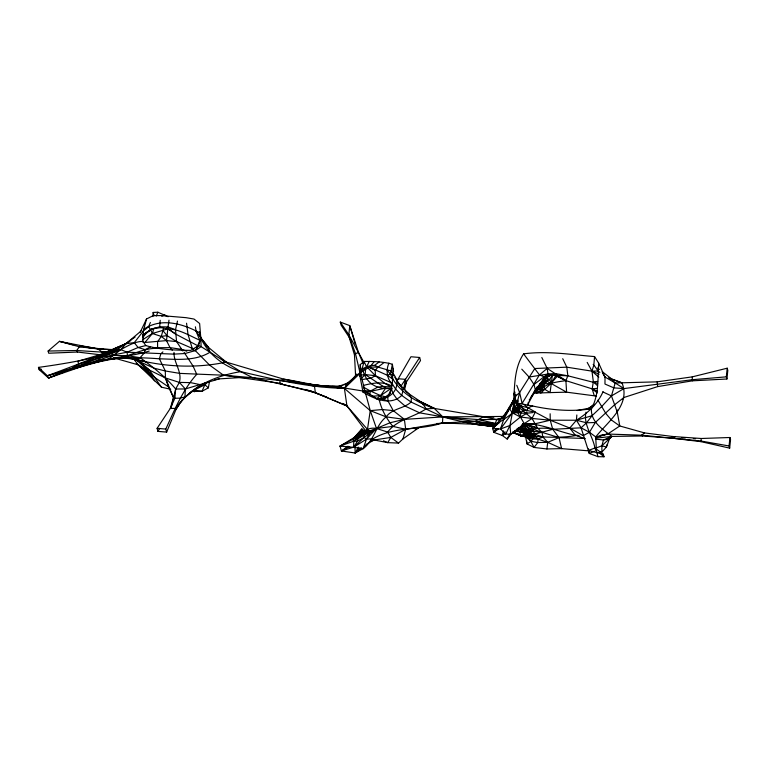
<?xml version="1.0" encoding="UTF-8"?>
<svg xmlns="http://www.w3.org/2000/svg" width="769" height="769" viewBox="0 0 769 769"><rect width="100%" height="100%" fill="white"/><g stroke="black" fill="none" stroke-linecap="round" stroke-linejoin="round"><path stroke-width="1.15" d="M599.676 451.864L601.887 452.076L601.887 445.78L603.463 439.964L611.932 436.417L642.423 435.994L671.904 438.128L700.972 441.656L729.675 448.135L730.55 439.657L729.944 437.503L701.213 438.493L672.548 436.484L644.595 432.928L619.785 425.978L611.355 419.98L605.78 413.414L597.917 400.12M585.094 438.484L559.025 437.609L541.962 432.313L537.387 427.824L532.023 418.451L519.354 407.743L513.702 400.505C514.692 384.702 514.461 367.447 523.593 353.865C547.211 350.635 570.983 354.663 594.562 356.585L598.638 363.045L605.04 377.223L604.963 384.039L613.912 387.893L624.005 388.576L692.235 379.713L726.321 376.839L726.926 379.002L692.34 380.838L657.678 386.596L623.986 397.477L614.614 404.754L595.293 422.508L589.467 432.274L583.113 435.658L569.791 428.045L550.248 420.22L536.262 412.78M596.321 396.073L566.59 392.171L550.104 392.594L544.673 389.258L544.019 386.711L545.029 379.646L547.797 375.743L544.385 377.579L537.435 389.46L534.061 392.526M596.398 450.365L595.725 436.907C607.789 421.7 631.07 404.927 621.958 382.827L608.635 377.781M391.046 390.585L391.085 388.441C377.07 389.556 367.005 384.067 362.891 370.571M393.536 371.86L392.382 364.227C383.289 361.622 373.542 361.382 364.112 361.468L360.238 364.593L360.027 376.483L362.968 392.094C374.128 398.861 390.527 406.349 401.716 395.439L402.879 391.248L401.495 386.99L394.785 377.223M726.926 379.002L727.81 370.35L727.205 368.197L692.283 376.858L692.34 380.838M729.675 448.135L729.07 445.972L700.761 440.993L641.538 435.187L607.683 434.052L595.725 436.907L589.467 432.274L581.076 427.814L552.738 429.304L531.696 434.975L520.796 435.86L513.077 432.101L520.796 435.86L525.342 434.898L526.006 433.735C523.458 429.813 518.123 433.12 514.634 430.63M547.797 375.743L547.297 381.337L535.541 390.614M517.566 403.571L517.883 400.245M199.392 331.747L200.796 338.062L201.122 346.646L240.735 371.638L252.761 377.694L311.849 391.229M514.903 392.065L514.749 396.958L515.759 400.543M363.862 391.171L338.745 387.095L338.764 386.365L350.039 382.145M142.947 341.398L143.322 331.074L146.533 318.981L153.223 315.646L161.375 315.588L186.088 317.674L194.038 319.058L199.632 323.518L200.796 338.062L198.594 345.579L195.259 350.587L185.012 353.529L173.746 354.134L127.135 352.183L100.153 357.633L78.649 363.987L47.39 375.791L38.45 367.39C62.952 364.064 87.301 359.786 111.207 353.452C122.338 350.587 131.105 341.417 142.947 341.398L145.812 345.569C160.356 349.847 175.765 350.193 190.818 350.376L198.594 345.579L201.122 346.646L195.259 350.587L193.663 350.51M365.611 445.232L363.189 448.615L355.163 453.008L341.426 450.98L340.052 446.097L353.807 441.175L363.622 435.379L365.092 431.246L361.911 429.073L352.587 439.416L353.807 441.175L353.586 447.337L363.189 448.615C374.368 440.329 375.416 425.67 386.134 416.875C392.315 408.368 403.677 408.81 411.098 402.062L411.405 397.765L408.887 393.795L397.948 382.799L401.428 387.086M657.678 386.596L657.139 381.857L615.181 382.981L604.588 376.772M514.615 400.341L514.259 411.021C519.46 414.107 526.928 413.251 532.927 412.578M171.314 406.974L175.659 389.008L179.34 382.395C182.522 371.638 173.458 362.737 174.025 352.413M588.65 450.845L561.61 448.625L547.73 442.319L532.619 437.359L524.535 435.677L523.785 432.957L516.028 430.111M363.343 386.394L365.006 391.334L379.309 400.063L387.682 397.073C393.699 389.008 391.94 377.935 393.295 368.428M370.62 440.377C391.604 425.853 419.057 430.89 442.492 422.95L442.809 416.913L434.312 408.426L417.067 399.861M152.916 316.578L153.166 312.454L157.856 312.214L168.113 316.722M579.663 436.061C560.889 433.178 543.375 423.565 524.247 423.632L520.44 417.009L520.767 412.453L517.7 407.858L513.73 393.276M360.248 373.782L355.451 353.567L348.54 334.255L340.283 322.076L349.76 325.614L358.556 352.654L363.093 363.487M584.748 438.753L575.125 435.014L569.791 428.045L576.414 420.23L576.837 414.981M360.699 379.088L365.15 374.57L365.592 369.13M90.838 363.362L48.524 378.04L47.39 375.791L113.331 355.461L127.356 355.701L140.102 357.681C152.935 366.957 165.479 376.781 175.659 389.008L174.88 398.294L170.276 408.454L157.097 428.343L157.943 431.371L166.642 432.101L176.12 409.204L179.158 404.561M594.562 356.585L593.851 364.987L593.178 364.371M177.476 321.096L175.505 329.709L176.562 341.561L182.772 350.943M577.432 435.273C559.38 438.724 540.963 436.83 522.689 435.417L525.583 436.734L527.015 443.905L534.071 447.443L546.903 448.961L547.73 442.319L542.876 436.955L541.962 432.313L533.08 431.322L528.726 432.995L529.091 434.591L528.12 435.735L524.343 435.283M726.321 376.839L727.205 368.197M729.07 445.972L729.944 437.503M172.256 350.241L170.026 347.626L166.498 340.6L167.834 328.844C179.331 329.17 189.414 335.63 199.671 340.158L200.882 337.918L199.363 332.669C182.513 323.538 160.932 317.424 143.726 329.315M595.466 437.446L607.683 434.052L619.785 425.978L617.276 412.165L617.517 409.983M533.965 392.2L542.28 387.086L544.029 384.269L543.51 383.318L544.385 377.579L549.681 379.55L551.315 383.106L550.104 392.594L534.138 393.142M534.964 412.79L532.023 418.451L524.247 423.632L510.77 434.437L505.791 433.956L500.465 429.025L503.887 418.932L504.291 415.587L513.913 399.371L511.01 405.926M503.887 418.932L509.799 408.368L515.922 394.641L509.953 425.468L510.77 434.437L507.223 439.061L502.272 435.456L493.756 432.303L492.708 428.573C498.985 420.105 511.741 417.038 516.316 407.503M527.899 405.58L528.361 402.1M546.173 378.406L544.029 384.269L538.906 386.807L535.368 389.95L531.004 396.948M597.58 391.296L592.168 388.864L565.907 380.636C556.746 382.058 545.634 382.722 539.934 391.152L540.799 393.046L551.315 383.106L552.402 374.974L548.951 375.551M354.336 377.666L355.595 375.849L354.461 354.826L348.732 335.87L349.76 325.614L355.134 343.849M514.403 407.272L514.634 405.686L512.731 409.233L514.403 407.272L512.365 411.55M513.971 399.024L509.799 408.368L492.708 428.573L500.465 429.025L512.346 412.876L514.23 400.37M392.507 378.271L390.421 374.167L392.382 364.227M168.988 320.183L168.055 326.96L168.411 328.853L175.707 334.121L197.498 345.598M497.851 424.007L474.838 421.441L442.492 422.95L405.696 429.304L392.853 426.401L376.493 428.477L364.112 437.465L357.431 441.233L353.807 441.175L362.17 432.466L361.911 429.073L352.587 439.416L340.052 446.097L353.586 447.337L366.448 439.137L376.493 428.477L390.018 422.758L404.379 419.365L442.809 416.913L503.906 416.442M519.133 409.021L517.229 412.732L512.346 412.876L509.241 408.147L503.051 417.644L496.524 419.451L478.568 419.586L442.809 416.913L419.614 412.828L405.205 406.147L396.996 399.082L392.988 393.545L391.402 388.701L387.682 397.073L388.114 401.187L393.228 410.608L404.379 419.365L405.696 429.304L402.956 438.916L398.534 443.088L387.759 442.636L374.128 439.993L372.379 438.772L366.448 439.137L364.112 437.465L363.622 435.379L368.86 431.159L376.493 428.477L387.672 432.082L390.777 437.426L398.534 443.088M191.279 391.527L201.987 391.306L208.361 387.855L209.341 382.318M701.213 438.493L700.972 441.656M419.653 357.479L405.455 379.348L403.61 389.393L406.349 382.097L420.518 360.536L419.653 357.479L410.944 356.749L397.227 380.53M369.61 395.391L370.437 391.037L377.416 387.336L382.847 386.365L390.921 387.105L384.596 383.212L375.416 375.714L368.255 368.332M562.725 358.7L566.801 367.178L567.849 375.801L565.907 380.636L566.59 392.171L547.297 381.337L545.029 379.646L544.385 377.579L542.26 384.183L538.906 386.807L529.207 399.995M360.238 364.593L360.959 370.437L360.027 376.483L364.112 361.468L366.553 367.024L378.069 367.111L390.921 370.927L393.209 374.407M526.89 411.732L526.496 413.53L520.44 417.009L509.953 425.468L500.465 429.025M606.904 444.857L606.424 447.039L601.887 452.076M404.542 389.893L406.349 382.097L405.455 379.348L398.582 378.781L396.746 380.107M150.599 346.838L145.12 349.635L144.332 352.942L140.102 357.681L134.45 359.017L120.137 357.912L97.519 360.594L92.761 363.064L47.39 375.791M517.162 402.86L519.613 392.536L534.801 368.524L566.801 367.178L591.957 371.148L598.08 370.975L599.868 372.446M160.212 320.298L159.673 326.767L160.634 327.613L168.411 328.853L166.517 327.844M38.45 367.39L39.132 369.639L48.524 378.04C69.287 369.466 90.021 361.036 111.207 353.452C114.177 345.915 125.558 346.242 130.768 340.283M535.666 412.155L527.947 407.762L520.959 405.955L516.739 404.023L512.346 412.876L520.44 417.009L532.023 418.451L550.248 420.22L576.414 420.23C587.526 413.27 597.551 404.129 602.915 391.94L602.992 391.642M602.175 371.59L610.913 378.396L615.181 382.981L611.461 395.92L601.848 406.407L592.053 415.712L586.574 422.787L581.076 427.814L589.294 453.45L597.955 456.671L604.03 456.786L603.309 454.239L594.908 448C592.947 436.254 582.969 424.18 586.036 412.174M392.613 384.74C386.913 379.05 385.654 370.37 388.941 363.074M152.916 347.963L157.597 347.713L157.568 341.792L161.288 336.418L163.509 328.44M506.348 433.312L502.272 435.456L503.512 430.928M153.627 329.18L152.406 333.515L144.928 342.484L142.842 342.128M598.638 363.045C597.821 378.223 599.003 395.208 591.419 408.752C571.925 411.857 551.931 410.194 532.696 406.022L527.947 407.762L527.169 410.473L523.324 410.511L520.767 412.453L516.595 411.04L512.346 412.876M546.903 448.961L561.61 448.625L559.025 437.609L547.73 442.319L537.742 442.55L531.062 441.319L525.583 436.734L532.619 437.359L535.234 436.398L535.109 433.985L526.63 433.072L524.371 434.543C529.332 434.129 534.888 434.946 538.156 439.099L537.742 442.55L534.071 447.443L529.187 438.224L529.149 436.417L524.371 434.543L520.796 435.86L512.51 432.361C522.343 434.898 532.907 442.684 542.876 436.955L517.335 428.631M596.292 396.141L594.149 395.353L592.168 388.864L593.36 381.818L591.957 371.148L593.745 365.333M535.205 412.117C530.591 411.117 523.824 410.838 520.959 405.955L519.354 407.743L517.7 407.858L516.595 411.04L520.44 417.009M520.796 435.86L519.767 431.967L521.988 427.199L521.411 425.103M540.001 383.404L538.906 386.807L539.944 388.085L544.019 386.711L541.309 386.24L538.906 386.807L545.029 379.646M363.189 448.615L366.448 439.137L370.379 431.861L376.493 428.477L370.254 410.636L365.313 392.469M133.191 358.796L154.175 368.216L165.325 370.975L179.706 373.378L223.519 375.214L252.761 377.694L279.839 380.434L321.596 385.951L338.764 386.365L344.397 388.383L370.254 410.636L367.467 429.381L359.998 435.687L352.587 439.416L358.267 435.514L366.131 433.207L365.861 431.149L361.017 431.332L353.711 437.83L340.052 446.097M517.21 403.129L517.854 401.38M526.938 435.927L527.034 436.869L529.187 438.224M197.229 346.934L200.882 337.918L196.153 331.324L195.374 326.815M156.28 316.04L157.856 312.214M386.259 396.823L377.723 399.082L383.318 399.082L383.76 398.015L390.181 393.555M142.707 331.487L148.667 326.652L150.388 322.48M140.035 332.583L146.533 318.981M512.731 401.61L514.086 398.63M166.642 432.101L165.787 429.073C174.592 409.944 182.445 390.133 196.749 374.33L193.057 366.073L184.099 352.317M356.191 436.84L356.912 437.398L358.267 435.514L358.104 433.927L359.604 433.034L361.911 429.073L361.017 431.332L356.191 436.84L353.711 437.83M369.235 361.363L366.553 367.024L344.397 388.383C309.215 387.672 274.86 379.511 240.735 371.638C223.539 365.957 208.543 354.759 200.796 338.062L208.447 347.377L226.23 362.084L283.799 379.165L307.619 384.01L344.397 388.383L356.845 374.013M511.347 404.484L513.913 399.371M505.791 433.956L509.953 425.468M509.011 408.627L513.923 399.793M507.223 439.061L509.857 433.793M527.476 405.321L537.031 386.922M358.354 447.154L355.163 453.008L354.951 446.722M509.241 408.147L512.471 402.754M517.931 403.888L522.113 403.427L539.454 374.907L547.182 368.409L565.907 380.636L554.603 375.012M512.462 411.751L514.672 407.878M405.696 429.304L390.777 437.426L387.759 442.636L383.481 440.81M513.413 406.513L514.548 404.552M157.943 431.371L159.692 428.362M345.05 384.99L360.344 372.523L362.593 368.687C367.447 366.65 373.148 363.256 378.069 367.111L384.039 362.564M552.402 374.974L549.681 379.55L542.26 384.183L551.315 383.106L557.044 376.522M551.315 383.106L556.439 374.474M347.396 383.414L344.397 388.383L346.954 405.945L366.131 431.361M610.086 437.177L606.424 447.039L601.887 445.78L595.273 448.317M518.671 427.814L521.988 427.199L524.352 430.64L525.977 430.371L526.544 429.467C535.416 428.929 543.721 426.978 552.738 429.304L559.025 437.609M498.6 428.9L493.756 432.303L496.236 428.448M180.369 402.696L182.195 399.909M400.889 386.259L405.455 379.348M376.252 398.938L380.636 395.602L385.692 388.114L392.315 388.662M141.15 330.939L126.029 343.628L120.868 349.655L113.331 355.461L111.207 353.452L116.561 350.818L117.561 349.337L135.094 337.043M505.964 413.895L508.001 410.973M142.621 337.812L146.985 332.112M72.776 367.726L78.649 363.987L77.89 361.257L99.71 354.74L126.029 343.628L134.258 342.647L143.322 331.074M354.461 354.826L355.451 353.567L358.556 352.654L364.179 362.814M502.272 435.456L505.127 431.822M162.903 351.904L160.856 353.75L159.394 358.806L165.325 370.975L165.402 377.935L173.486 397.611L170.276 408.454L175.457 408.406C182.887 397.938 193 389.575 204.102 383.289M622.515 399.246L623.986 397.477M371.187 365.313L374.32 361.565M493.756 432.303L496.832 428.766M353.807 441.175C361.401 435.84 365.237 426.257 376.493 428.477M97.519 360.594C102.364 354.288 110.947 353.115 117.561 349.337L120.868 349.655L127.135 352.183L138.093 347.511L145.812 345.569M362.209 379.578L371.139 378.031L375.416 375.714L375.214 370.245L378.069 367.111M387.672 432.082C397.064 419.499 413.751 417.307 426.113 408.839L434.312 408.426L483.653 416.731L500.004 420.316M369.86 366.765L360.344 372.523L365.006 391.334L369.418 394.026M359.604 433.034L360.671 433.245L362.353 431.419L364.9 430.823L358.267 435.514M362.593 368.687L360.959 370.437L360.344 372.523M142.525 336.024L144.159 334.313M356.912 437.398L358.094 437.753L364.468 433.485L367.467 429.381L346.954 405.945L343.926 403.975M360.094 448.048L355.163 453.008L361.613 447.981M601.887 445.78L611.49 436.734M364.112 437.465L353.586 447.337L357.431 441.233L358.094 437.753M492.708 428.573L495.255 426.218M516.768 385.298L519.613 392.536L514.749 396.958L515.249 398.717M208.437 381.559L204.862 384.75L193.721 390.287L184.618 397.535M535.109 433.985L533.08 431.322L521.988 427.199L525.487 425.276L537.387 427.824L525.217 424.055M591.419 408.752C590.525 421.825 602.915 429.515 611.932 436.417L609 438.955L603.463 439.964L595.542 439.147M100.96 354.865L77.496 352.039L48.716 353.231L48.101 351.039L59.444 341.349L97.865 348.915L108.535 349.511M521.776 369.178L529.091 377.05L534.013 384.481L535.368 389.95L545 377.118L548.22 375.541L551.671 375.176L567.849 375.801L597.648 383.385M534.013 384.481L547.624 374.08L555.141 373.523L567.849 375.801M589.496 408.099L594.293 404.283L587.526 409.137L589.496 408.099L577.202 410.531M142.621 336.168L151.733 329.007L155.04 328.055M67.73 370.495L108.583 359.085L113.331 355.461M513.134 405.08L514.451 404.081M240.735 371.638C215.791 375.705 189.405 386.49 176.12 409.204L175.457 408.406M644.595 432.928L641.538 435.187L642.423 435.994M374.465 365.41L379.155 361.978M353.817 447.077L341.426 450.98L348.03 446.193M402.956 438.916L418.528 427.91L415.279 429.4M325.2 386.442L338.745 387.095C328.565 384.625 317.357 388.941 307.619 384.01L344.397 388.383L320.471 385.625L326.287 386.374M151.733 329.007L142.621 335.265L151.733 329.007L160.634 327.613M371.648 396.304L380.636 395.602L391.085 388.441M362.17 432.466L363.487 432.341L367.467 429.381L370.379 431.861L363.622 435.379L359.488 435.321M542.549 386.307L537.435 389.46L544.673 389.258L536.32 393.18M551.767 374.907L545 377.118L539.454 374.907L523.593 353.865M520.853 430.246L522.439 432.101L528.582 430.707L533.08 431.322L533.532 429.198L529.197 425.142L525.208 424.392L528.168 427.516L529.235 429.381L528.582 430.707L531.696 434.975L530.956 436.023L529.149 436.417L524.093 435.879L512.462 432.476M111.207 353.452L117.561 349.337L112.735 350.539L78.649 363.987M142.63 339.744L152.406 333.515L167.834 328.844L175.707 334.121M547.653 375.474L545 377.118L547.557 375.906M194.49 391.786L193.721 390.287L206.409 382.549M517.7 407.858L514.259 409.358L516.595 411.04M100.153 357.633L95.644 357.201L99.71 354.74M528.726 432.995L526.65 431.409L523.785 432.957L519.767 431.967L517.124 428.977M602.915 391.94L611.461 395.92L624.005 388.576L615.181 382.981M364.468 433.485L368.86 431.159L363.487 432.341M392.007 383.635L395.891 389.354L401.716 395.439L411.098 402.062L442.809 416.913L474.838 421.441L483.653 416.731L493.813 417.183M366.217 444.386L374.128 439.993L390.777 437.426M442.809 416.913C459.324 421.518 476.415 424.719 493.611 424.526L495.524 423.479L498.956 423.161M341.426 450.98L349.626 446.539M526.092 435.533L527.169 434.85L528.947 435.235L532.619 437.359L532.754 439.003L531.062 441.319L527.015 443.905L526.592 440.57M525.986 434.495L527.169 434.85L523.785 432.957L530.062 432.322M95.644 357.201L126.029 343.628M594.37 451.249L589.294 453.45L588.487 448.827M549.748 375.301L544.106 376.925L548.22 375.541L552.921 375.253L548.537 374.926M161.721 316.222L165.027 314.886M48.524 378.04L64.019 371.936M595.908 449.577L594.908 448L588.448 450.48L603.309 454.239M149.176 351.087C130.874 356.778 111.111 357.047 92.761 363.064L119.897 357.604M362.968 392.094L365.006 391.334M370.735 366.775L369.408 367.255L387.249 375.224L393.026 379.3M592.053 415.712L576.414 420.23L581.076 427.814M337.87 386.682L342.955 385.452M370.206 441.348L374.128 439.993M387.249 375.224L390.421 374.167L393.776 375.282M156.501 348.29C139.737 348.376 125.414 359.411 108.583 359.085M175.659 389.008L185.319 388.96L219.223 378.886L240.332 377.569L252.761 377.694M544.106 376.925L552.949 374.763M480.231 423.95L494.006 426.843L480.231 423.95L482.288 423.344L495.524 423.479L497.159 424.488M365.996 392.315L385.692 388.114L365.15 374.57L359.844 375.282M550.469 375.32L546.894 376.31L552.69 374.782M116.561 350.818L120.868 349.655M535.474 424.103L522.516 424.161L529.197 425.142L550.248 420.22L550.143 413.78M363.295 385.442C372.552 383.116 382.866 380.953 391.661 385.961M539.742 387.566L544.019 386.711M547.663 376.003L551.258 375.262M529.091 377.05L547.624 374.08L557.89 375.82M97.625 361.449C117.868 356.96 138.824 357.191 159.394 358.806C176.245 359.238 194.759 361.478 209.841 352.337L208.447 347.377L200.882 337.918M214.83 379.723L219.223 378.886M377.723 399.082C391.642 399.678 403.177 385.807 393.036 373.465M39.132 369.639L41.459 369.226M600.656 435.244L607.683 434.052M222.26 359.575L226.23 362.084C195.672 368.678 163.249 366.938 133.181 358.662M657.139 381.857L692.283 376.858M150.397 329.353L152.406 333.515L161.288 336.418L167.027 335.611L176.562 341.561L194.048 349.126M176.562 341.561L166.498 340.6L144.928 342.484M502.253 418.701L496.524 419.451L495.524 423.479L478.568 419.586M48.101 351.039L76.708 350.51L102.219 352.125L109.044 351.279M595.667 438.176L611.932 436.417M596.657 388.432L592.168 388.864L597.321 392.959M436.677 423.527L453.047 423.037M597.676 381.405L593.36 381.818L597.532 385.74M542.626 382.299L544.183 382.597M340.821 386.365C321.788 387.961 302.65 381.905 283.799 379.165L279.839 380.434L280.099 383.712L315.386 392.709L346.954 405.945L341.936 403.341M103.777 349.357L83.6 346.454L79.322 346.771L59.444 341.349L73.113 344.781M530.85 433.601L526.006 433.735M282.156 383.616L223.519 375.214L209.726 365.227L195.259 350.587M536.07 391.344L539.934 391.152M595.293 422.508L586.574 422.787L576.414 420.23M120.137 357.912L129.23 357.71L145.793 361.93M521.295 428.823L526.544 429.467L528.582 430.707L517.422 428.352M522.314 431.553L524.564 431.515L526.63 433.072L525.477 432.957M338.764 386.365L331.843 386.451L332.977 387.018M157.597 347.713L170.026 347.626L181.522 349.318L186.79 351.202M131.268 358.306L121.992 357.912M496.716 425.103L474.838 421.441L486.585 424.526L495.313 425.622M135.796 359.2L149.388 370.062L165.402 377.935L179.34 382.395L190.587 382.635L200.959 384.808M442.492 422.95L475.021 424.267L493.4 426.411L493.265 425.603L487.306 423.459M77.496 352.039L76.708 350.51L79.322 346.771L97.865 348.915L112.111 349.53M321.596 385.951L326.469 386.221M97.865 348.915L102.219 352.125L106.987 352.404M523.92 431.928L527.467 432.265M363.785 390.633L370.437 391.037L380.636 395.602L387.499 397.265M674.903 437.138L672.548 436.484L671.904 438.128M681.815 437.667L685.266 437.926M693.321 438.551L695.628 438.724M157.097 428.343L165.787 429.073M80.043 346.137L83.6 346.454M338.745 387.095L335.89 386.836L336.812 387.211M463.073 421.902L475.021 424.267L493.4 426.411M136.248 363.583L146.254 369.754L149.388 370.062L161.49 387.192L170.737 389.287M393.228 410.608L382.26 409.541L370.254 410.636L386.134 416.875L404.379 419.365M365.15 374.57L375.416 375.714L392.526 383.231M193.721 390.287L201.987 391.306L204.862 384.75L208.361 387.855M475.021 424.267L493.804 426.67M487.623 425.786L494.015 426.67M522.689 435.417L527.034 436.869M95.346 361.882L97.077 362.132M129.442 358.248L138.151 360.325L149.388 370.062M83.417 346.867L85.724 347.242M88.022 347.617L90.329 347.992M513.702 400.505L517.287 403.129L532.696 406.022M493.265 425.603L495.38 426.026M113.495 357.845L138.266 364.862L148.523 373.263L168.488 386.884L173.486 397.611L174.88 398.294L180.177 398.131L184.983 396.919L185.319 388.96L179.34 382.395M305.226 389.499L315.386 392.709L346.954 405.945M368.937 434.12L366.131 433.207M145.12 349.635L138.093 347.511L134.258 342.647M554.814 374.839L556.862 375.493M522.266 424.296L524.41 426.218L541.962 432.313M512.692 432.505L517.893 434.312M609.682 378.454L621.958 382.827M308.542 390.45L326.777 397.083M175.505 329.709L168.055 326.96L159.673 326.767L150.445 329.584L148.667 326.652M493.611 424.526L495.428 425.267M587.199 362.41L591.957 371.148L599.099 374.224M223.145 360.748L226.23 362.084M383.318 399.082L388.114 401.187M368.976 367.322L375.214 370.245M418.24 400.659L434.312 408.426C417.913 402.889 401.649 393.815 392.536 378.55M522.689 423.911L525.487 425.276L523.776 424.18M554.805 375.022L565.907 380.636M363.247 387.057L370.437 391.037M135.411 358.883L140.179 362.036L137.324 360.103M390.537 382.347L392.401 383.75M517.287 403.129L520.959 405.955M516.739 404.023L522.853 408.358L523.324 410.511M405.311 391.037C412.232 397.006 421.71 400.361 426.113 408.839M597.59 367.967L599.445 369.437M161.288 336.418L166.498 340.6M205.813 345.214L208.447 347.377M523.66 404.186L527.947 407.762M598.945 452.508L604.03 456.786M591.957 371.148L598.791 377.146M137.007 360.248L154.848 377.454M133.239 358.364L138.266 364.862L161.49 387.192M361.305 434.206L360.671 433.245M544.039 380.607L545.192 381.962M129.23 357.71L127.356 355.701L127.135 352.183M162.932 330.612L167.027 335.611M387.115 370.091L390.421 374.167M154.675 380.934L146.254 369.754M392.853 426.401C386.557 418.682 381.549 409.829 379.309 400.063M526.544 429.467L524.41 426.218M102.219 352.125L103.344 353.702M594.264 365.573L598.08 370.975M516.239 408.147L518.152 411.117M525.977 430.371L526.65 431.409M602.367 372.715L605.04 377.223M348.54 334.255L358.556 352.654M350.395 339.071L341.176 325.249L340.283 322.076M541.818 357.508L547.182 368.409L548.22 375.541M541.453 388.047L541.847 388.922M594.908 448L596.821 452.672M196.153 331.324L199.671 340.158M192.74 350.049L188.049 334.592L186.559 323.22M617.276 412.165L611.461 395.92M165.402 377.935L168.488 386.884M516.576 403.004L514.499 396.054M153.166 312.454L154.136 315.684M550.248 420.22L552.738 429.304M380.636 395.602L381.52 399.082M596.657 451.413L597.955 456.671M524.352 430.64L524.564 431.515M519.613 392.536L522.113 403.427M314.502 386.413L315.386 392.709M486.585 424.526L486.671 425.161"/></g></svg>
